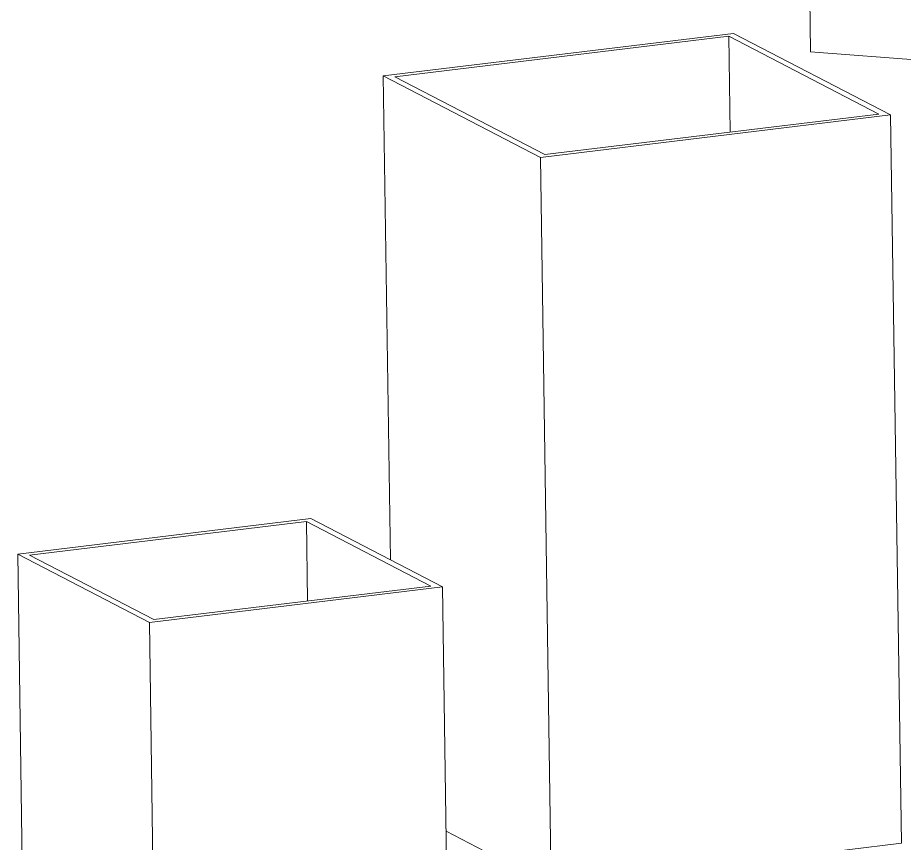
# Model space of a CAD drawing. Header units: millimetres. Extents: x -172 to 1209, y -709 to 1573.
# Drawn here: x -171.6 to 324.9, y 212.5 to 674.7 of the extents above; entities that cross this region are included whole.
import ezdxf

# ---------------------------------------------------------------- set-up
doc = ezdxf.new("R2010")
doc.units = ezdxf.units.MM

msp = doc.modelspace()

# ---------------------------------------------------------------- linework, layer by layer
at = {"color": 7, "linetype": 'Continuous', "lineweight": 15}
for p, q in [((272.44, 655.66), (269.2, 874.11)), ((33.07, 642.11), (229.17, 665.92)), ((229.17, 665.92), (317.26, 620.26)), ((39.68, 641.6), (226.66, 664.3)), ((226.66, 664.3), (310.65, 620.77)), ((226.66, 664.3), (227.46, 610.67)), ((447.39, 642.21), (272.44, 655.66)), ((121.16, 596.46), (33.07, 642.11)), ((33.07, 642.11), (37.09, 371.15)), ((123.67, 598.08), (39.68, 641.6)), ((310.65, 620.77), (123.67, 598.08)), ((317.26, 620.26), (121.16, 596.46)), ((317.26, 620.26), (323.31, 212.48)), ((121.16, 596.46), (127.21, 188.68)), ((-171.6, 374.29), (-7.42, 394.22)), ((-164.99, 373.78), (-9.94, 392.6)), ((-9.94, 392.6), (59.71, 356.5)), ((-9.94, 392.6), (-9.28, 348.13)), ((-7.42, 394.22), (66.32, 356)), ((-97.86, 336.07), (-171.6, 374.29)), ((-171.6, 374.29), (-166.56, 34.47)), ((-95.34, 337.68), (-164.99, 373.78)), ((66.32, 356), (-97.86, 336.07)), ((59.71, 356.5), (-95.34, 337.68)), ((66.32, 356), (71.36, 16.18)), ((-97.86, 336.07), (-92.81, -3.75)), ((68.35, 219.18), (127.21, 188.68)), ((127.21, 188.68), (323.31, 212.48))]:
    msp.add_line(p, q, dxfattribs=at)

doc.saveas('drawing.dxf')
